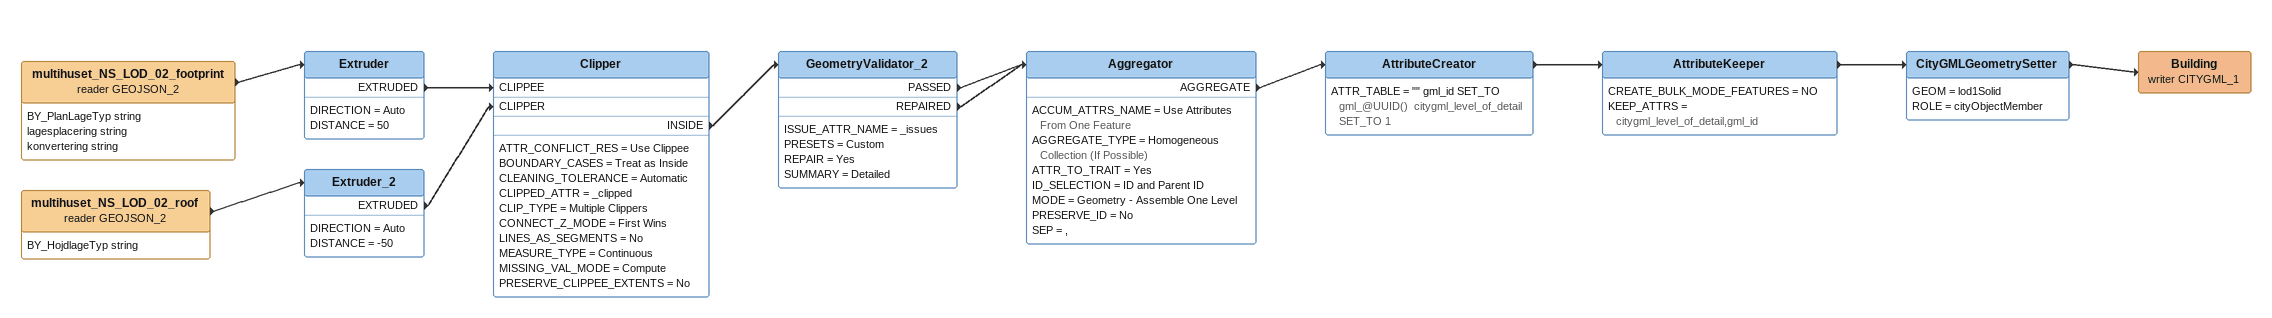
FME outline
multihuset_NS_LOD_02_footprint (reader GEOJSON_2)
    attributes: BY_PlanLageTyp string, lagesplacering string, konvertering string
    -> Extruder
Extruder
    DIRECTION = Auto
    DISTANCE = 50
    EXTRUDED -> Clipper [CLIPPEE]
multihuset_NS_LOD_02_roof (reader GEOJSON_2)
    attributes: BY_HojdlageTyp string
    -> Extruder_2
Extruder_2
    DIRECTION = Auto
    DISTANCE = -50
    EXTRUDED -> Clipper [CLIPPER]
Clipper
    ATTR_CONFLICT_RES = Use Clippee
    BOUNDARY_CASES = Treat as Inside
    CLEANING_TOLERANCE = Automatic
    CLIPPED_ATTR = _clipped
    CLIP_TYPE = Multiple Clippers
    CONNECT_Z_MODE = First Wins
    LINES_AS_SEGMENTS = No
    MEASURE_TYPE = Continuous
    MISSING_VAL_MODE = Compute
    PRESERVE_CLIPPEE_EXTENTS = No
    INSIDE -> GeometryValidator_2
GeometryValidator_2
    ISSUE_ATTR_NAME = _issues
    PRESETS = Custom
    REPAIR = Yes
    SUMMARY = Detailed
    PASSED -> Aggregator
    REPAIRED -> Aggregator
Aggregator
    ACCUM_ATTRS_NAME = Use Attributes From One Feature
    AGGREGATE_TYPE = Homogeneous Collection (If Possible)
    ATTR_TO_TRAIT = Yes
    ID_SELECTION = ID and Parent ID
    MODE = Geometry - Assemble One Level
    PRESERVE_ID = No
    SEP = ,
    AGGREGATE -> AttributeCreator
AttributeCreator
    ATTR_TABLE = "" gml_id SET_TO gml_@UUID()  citygml_level_of_detail SET_TO 1
    -> AttributeKeeper
AttributeKeeper
    CREATE_BULK_MODE_FEATURES = NO
    KEEP_ATTRS = citygml_level_of_detail,gml_id
    -> CityGMLGeometrySetter
CityGMLGeometrySetter
    GEOM = lod1Solid
    ROLE = cityObjectMember
    -> Building (writer CITYGML_1)
Building (writer CITYGML_1)
